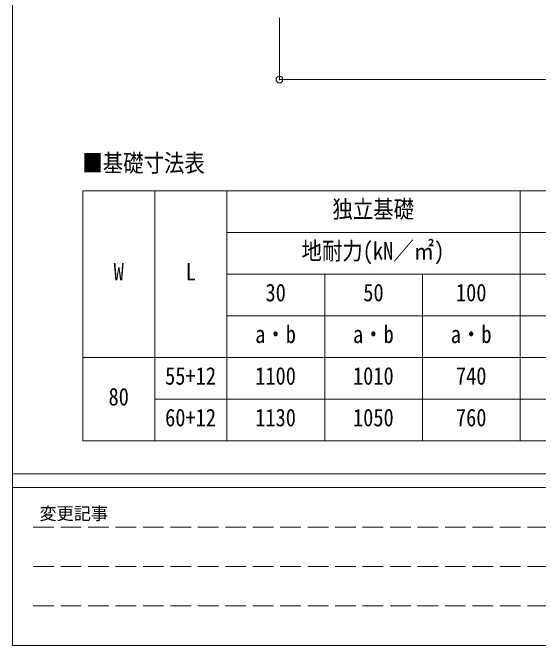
# Model space of a CAD drawing. Units: millimetres at full size, sheet at 1:50; details may follow other scales. Extents: x -14053 to 14053, y -9700 to 9700.
# Drawn here: x -14053 to -10223, y -9700 to -5089 of the extents above; entities that cross this region are included whole.
import ezdxf
from ezdxf.enums import TextEntityAlignment as Align

# ---------------------------------------------------------------- set-up
doc = ezdxf.new("R2010")
doc.units = ezdxf.units.MM
doc.header["$LTSCALE"] = 50
doc.header["$PDMODE"] = 32
doc.header["$PDSIZE"] = 50
doc.linetypes.add('DASHED3', pattern=[4, 3, -1])
for name, color, linetype, lineweight in [('0-8_TABLE1', 6, 'Continuous', 9), ('0-D', 7, 'Continuous', 9), ('F-0', 7, 'Continuous', 9)]:
    doc.layers.add(name, color=color, linetype=linetype, lineweight=lineweight)
doc.styles.add('ＭＳ ゴシック', font='')
doc.styles.get('ＭＳ ゴシック').set_extended_font_data('MS Gothic')

msp = doc.modelspace()

# ---------------------------------------------------------------- linework, layer by layer
at = {"layer": '0-8_TABLE1'}
for q in [(-12109.58, -5126.21), (-4436.58, -5576.21)]:
    msp.add_line((-12109.58, -5576.21), q, dxfattribs=at)
msp.add_point((-12109.58, -5576.21), dxfattribs=at)
at = {"layer": '0-D'}
for p, q in [((-13542.68, -6387.37), (-6080.18, -6387.37)), ((-13542.68, -6387.37), (-13542.68, -8209.87)), ((-13017.68, -6387.37), (-13017.68, -8209.87)), ((-12492.68, -6387.37), (-12492.68, -8209.87)), ((-10355.18, -6387.37), (-10355.18, -8209.87)), ((-12492.68, -6691.12), (-6080.18, -6691.12)), ((-12492.68, -6994.87), (-6080.18, -6994.87)), ((-11780.18, -6994.87), (-11780.18, -8209.87)), ((-11067.68, -6994.87), (-11067.68, -8209.87)), ((-12492.68, -7298.62), (-6080.18, -7298.62)), ((-13542.68, -7602.37), (-6080.18, -7602.37)), ((-13017.68, -7906.12), (-6080.18, -7906.12)), ((-13542.68, -8209.87), (-6080.18, -8209.87))]:
    msp.add_line(p, q, dxfattribs=at)
at = {"layer": 'F-0', "color": 5, "lineweight": 5}
for p, q in [((-14053.43, 9700), (-14053.43, -9700)), ((-14053.43, -8450), (13346.57, -8450)), ((-14053.43, -8550), (8901.98, -8550)), ((-14053.43, -9700), (13346.57, -9700))]:
    msp.add_line(p, q, dxfattribs=at)
at = {"layer": 'F-0', "color": 4, "linetype": 'DASHED3'}
for p, q in [((-13903.43, -8837.5), (-5898.03, -8837.5)), ((-13903.43, -9125), (-5898.03, -9125)), ((-13903.43, -9412.5), (-5898.03, -9412.5))]:
    msp.add_line(p, q, dxfattribs=at)

# ---------------------------------------------------------------- texts
at = {"layer": '0-D', "style": 'ＭＳ ゴシック', "width": 0.85}
for s, p in [('■基礎寸法表', (-13546.02, -6287.66)), ('独立基礎', (-11723.93, -6623.62)), ('地耐力(kN／㎡)', (-11948.93, -6927.37)), ('W', (-13317.68, -7079.24)), ('L', (-12792.68, -7079.24)), ('30', (-12211.43, -7231.12)), ('50', (-11498.93, -7231.12)), ('100', (-10823.93, -7231.12)), ('a・b', (-12286.43, -7534.87)), ('a・b', (-11573.93, -7534.87)), ('a・b', (-10861.43, -7534.87)), ('55+12', (-12942.68, -7838.62)), ('1100', (-12286.43, -7838.62)), ('1010', (-11573.93, -7838.62)), ('740', (-10823.93, -7838.62)), ('80', (-13355.18, -7990.49)), ('60+12', (-12942.68, -8142.37)), ('1130', (-12286.43, -8142.37)), ('1050', (-11573.93, -8142.37)), ('760', (-10823.93, -8142.37))]:
    msp.add_text(s, height=128.3, dxfattribs=at).set_placement(p, align=Align.BOTTOM_LEFT)
at = {"layer": 'F-0', "style": 'ＭＳ ゴシック'}
msp.add_text('変更記事', height=91.64, dxfattribs=at).set_placement((-13858.06, -8812.5), align=Align.BOTTOM_LEFT)

doc.saveas('drawing.dxf')
